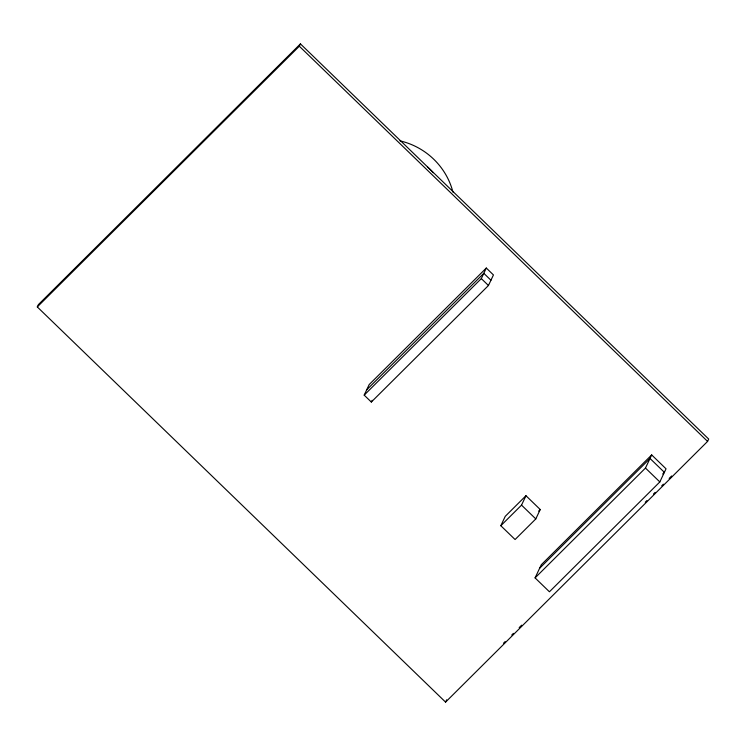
<?xml version="1.0" encoding="UTF-8"?>
<svg xmlns="http://www.w3.org/2000/svg" width="746" height="746" viewBox="0 0 746 746"><rect width="100%" height="100%" fill="white"/><g stroke="black" fill="none" stroke-linecap="round" stroke-linejoin="round"><path stroke-width="1.12" d="M37.3 306.932L38.41 304.592L300.433 43.883L708.7 439.068L707.59 441.408L445.567 702.117L37.3 306.932L299.332 46.224L300.433 43.883M364.188 395.128L369.177 384.572L486.308 268.038L493.442 274.948L488.453 285.504L371.322 402.038L364.188 395.128L481.31 278.594L486.308 268.038M371.322 402.038L372.151 400.285M500.818 525.716L505.256 516.325L525.967 495.717L540.235 509.527L535.796 518.927L515.085 539.526L500.818 525.716L521.529 505.117L525.967 495.717M445.567 702.117L446.668 699.776M535.078 577.889L541.279 564.759L651.678 454.92L666.038 468.814L659.828 481.944L549.429 591.783L535.078 577.889L645.476 468.05L651.678 454.92M366.678 389.85L483.809 273.316L490.952 280.226M538.64 511.113L540.235 509.527M539.619 568.284L650.008 458.445L664.369 472.339L662.718 473.98M503.522 643.201L505.173 641.569M511.765 635.005L513.416 633.363M519.179 627.628L521.65 625.167M645.253 502.198L646.903 500.557M653.496 494.001L655.137 492.36M661.73 485.805L663.38 484.163M669.153 478.419L671.624 475.967M299.332 46.224L707.59 441.408M481.31 278.594L488.453 285.504M645.476 468.05L659.828 481.944M521.529 505.117L535.796 518.927M427.644 167.067A70.021 67.942 25.3 0 1 433.23 172.736M399.987 140.854A70.021 67.942 25.3 0 1 452.934 192.095"/></g></svg>
